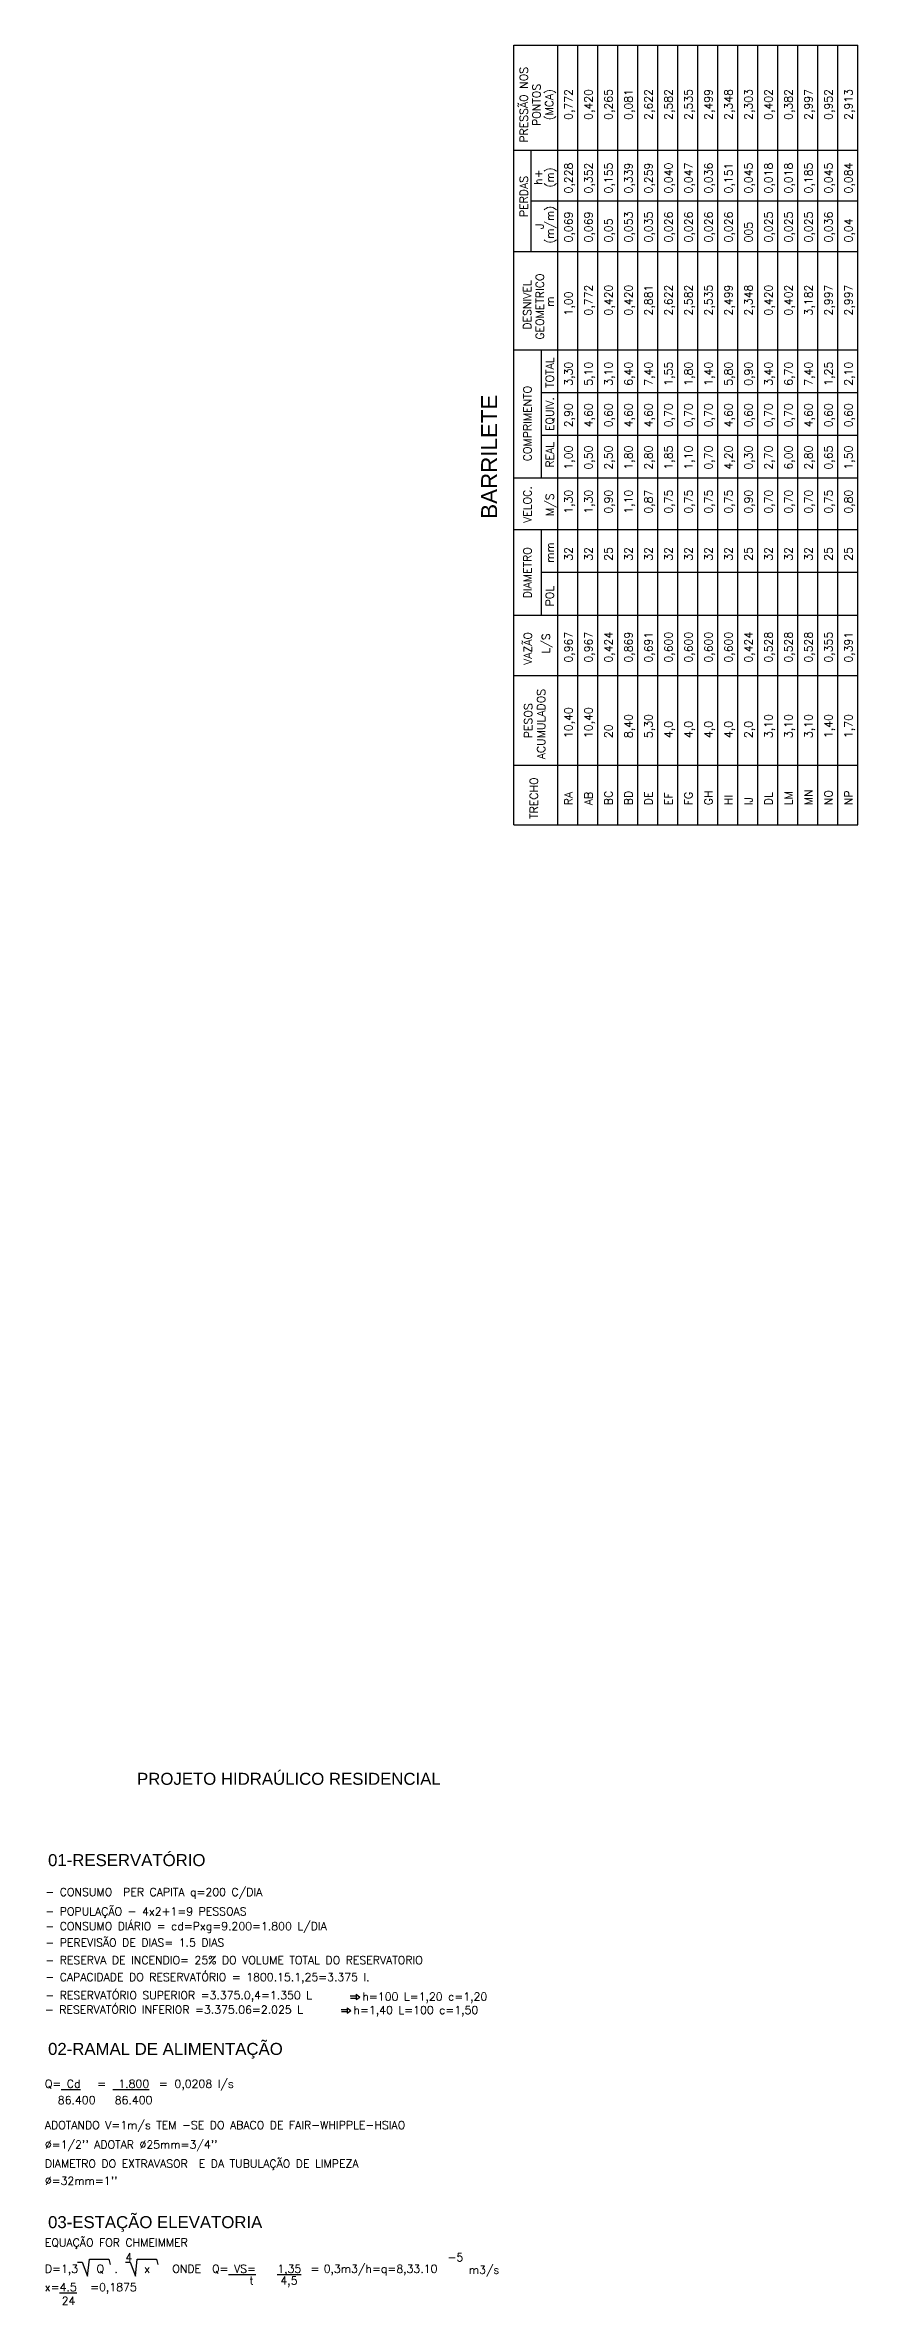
# Model space of a CAD drawing. Extents: x 128 to 467, y 149 to 441.
# Drawn here: x 152.63 to 162.79, y 152.06 to 180.3 of the extents above; entities that cross this region are included whole.
import ezdxf

# ---------------------------------------------------------------- set-up
doc = ezdxf.new("R2010")
doc.units = 0
for name, color, linetype in [('CT', 8, 'CONTINUOUS'), ('L1', 2, 'CONTINUOUS'), ('T1', 3, 'CONTINUOUS')]:
    doc.layers.add(name, color=color, linetype=linetype)
doc.styles.add('ARIAL', font='arial.ttf')
doc.styles.add('STYLE1', font='simplex.shx')

msp = doc.modelspace()

# ---------------------------------------------------------------- linework, layer by layer
at = {"layer": 'CT'}
for p, q in [((156.445, 155.919), (156.52, 155.919)), ((156.52, 155.94), (156.52, 155.873)), ((156.52, 155.94), (156.563, 155.905)), ((156.52, 155.873), (156.563, 155.905)), ((156.333, 155.751), (156.408, 155.751)), ((156.335, 155.726), (156.408, 155.726)), ((156.408, 155.772), (156.451, 155.737)), ((156.408, 155.772), (156.408, 155.705)), ((156.408, 155.705), (156.451, 155.737)), ((156.447, 155.893), (156.52, 155.893))]:
    msp.add_line(p, q, dxfattribs=at)
at = {"layer": 'L1'}
for p, q in [((158.491, 170.557), (158.491, 180.302)), ((158.491, 180.302), (162.789, 180.302)), ((159.039, 170.557), (159.039, 180.302)), ((159.289, 170.557), (159.289, 180.302)), ((159.539, 170.557), (159.539, 180.302)), ((159.789, 170.557), (159.789, 180.302)), ((160.039, 170.557), (160.039, 180.302)), ((160.289, 170.557), (160.289, 180.302)), ((160.539, 170.557), (160.539, 180.302)), ((160.789, 170.557), (160.789, 180.302)), ((161.039, 170.557), (161.039, 180.302)), ((161.289, 170.557), (161.289, 180.302)), ((161.539, 170.557), (161.539, 180.302)), ((161.789, 170.557), (161.789, 180.302)), ((162.039, 170.557), (162.039, 180.302)), ((162.289, 170.557), (162.289, 180.302)), ((162.539, 170.557), (162.539, 180.302)), ((162.789, 170.557), (162.789, 180.302)), ((158.491, 178.99), (162.789, 178.99)), ((158.706, 177.725), (158.706, 178.99)), ((158.706, 178.358), (162.789, 178.358)), ((158.491, 177.725), (162.789, 177.725)), ((158.491, 177.725), (162.789, 177.725)), ((158.491, 176.495), (162.789, 176.495)), ((158.835, 174.892), (158.835, 176.495)), ((158.835, 175.961), (162.789, 175.961)), ((158.835, 175.427), (162.789, 175.427)), ((158.491, 174.892), (162.789, 174.892)), ((158.625, 174.892), (162.789, 174.892)), ((158.491, 174.247), (162.789, 174.247)), ((158.835, 173.179), (158.835, 174.247)), ((158.835, 173.713), (162.789, 173.713)), ((158.491, 173.179), (162.789, 173.179)), ((158.491, 172.423), (162.789, 172.423)), ((158.491, 171.304), (162.789, 171.304)), ((158.491, 170.557), (162.789, 170.557))]:
    msp.add_line(p, q, dxfattribs=at)
at = {"layer": 'T1'}
for p, q in [((153.037, 152.59), (153.095, 152.59)), ((153.095, 152.59), (153.162, 152.416)), ((153.162, 152.416), (153.185, 152.63)), ((153.185, 152.63), (153.425, 152.63)), ((153.425, 152.63), (153.443, 152.563)), ((153.634, 152.59), (153.692, 152.59)), ((153.692, 152.59), (153.759, 152.416)), ((153.759, 152.416), (153.782, 152.63)), ((153.782, 152.63), (154.022, 152.63)), ((154.022, 152.63), (154.04, 152.563))]:
    msp.add_line(p, q, dxfattribs=at)

# ---------------------------------------------------------------- texts
for s, height, style, p in [('PRESSÃO NOS ', 0.1, 'STYLE1', (158.663, 179.083)), ('PONTOS', 0.1, 'STYLE1', (158.823, 179.292)), ('(MCA)', 0.1, 'STYLE1', (158.983, 179.363)), ('0,772', 0.1, 'STYLE1', (159.223, 179.368)), ('0,420', 0.1, 'STYLE1', (159.473, 179.368)), ('0,265', 0.1, 'STYLE1', (159.723, 179.368)), ('0,081', 0.1, 'STYLE1', (159.973, 179.368)), ('2,622', 0.1, 'STYLE1', (160.223, 179.368)), ('2,582', 0.1, 'STYLE1', (160.473, 179.368)), ('2,535', 0.1, 'STYLE1', (160.723, 179.368)), ('2,499', 0.1, 'STYLE1', (160.973, 179.368)), ('2,348', 0.1, 'STYLE1', (161.223, 179.368)), ('2,303', 0.1, 'STYLE1', (161.473, 179.368)), ('0,402', 0.1, 'STYLE1', (161.723, 179.368)), ('0,382', 0.1, 'STYLE1', (161.973, 179.368)), ('2,997', 0.1, 'STYLE1', (162.223, 179.368)), ('0,952', 0.1, 'STYLE1', (162.473, 179.368)), ('2,913', 0.1, 'STYLE1', (162.723, 179.368)), ('0,228', 0.1, 'STYLE1', (159.223, 178.448)), ('0,352', 0.1, 'STYLE1', (159.473, 178.448)), ('0,155', 0.1, 'STYLE1', (159.723, 178.448)), ('0,339', 0.1, 'STYLE1', (159.973, 178.448)), ('0,259', 0.1, 'STYLE1', (160.223, 178.448)), ('0,040', 0.1, 'STYLE1', (160.473, 178.448)), ('0,047', 0.1, 'STYLE1', (160.723, 178.448)), ('0,036', 0.1, 'STYLE1', (160.973, 178.448)), ('0,151', 0.1, 'STYLE1', (161.223, 178.448)), ('0,045', 0.1, 'STYLE1', (161.473, 178.448)), ('0,018', 0.1, 'STYLE1', (161.723, 178.448)), ('0,018', 0.1, 'STYLE1', (161.973, 178.448)), ('0,185', 0.1, 'STYLE1', (162.223, 178.448)), ('0,045', 0.1, 'STYLE1', (162.473, 178.448)), ('0,084', 0.1, 'STYLE1', (162.723, 178.448)), ('PERDAS', 0.1, 'STYLE1', (158.663, 178.153)), ('h+', 0.1, 'STYLE1', (158.844, 178.556)), ('(m)', 0.1, 'STYLE1', (158.988, 178.524)), ('(m/m)', 0.1, 'STYLE1', (158.988, 177.821)), ('J', 0.1, 'STYLE1', (158.86, 178.003)), ('0,069', 0.1, 'STYLE1', (159.223, 177.836)), ('0,069', 0.1, 'STYLE1', (159.473, 177.836)), ('0,05', 0.1, 'STYLE1', (159.723, 177.836)), ('0,053', 0.1, 'STYLE1', (159.973, 177.836)), ('0,035', 0.1, 'STYLE1', (160.223, 177.836)), ('0,026', 0.1, 'STYLE1', (160.473, 177.836)), ('0,026', 0.1, 'STYLE1', (160.723, 177.836)), ('0,026', 0.1, 'STYLE1', (160.973, 177.836)), ('0,026', 0.1, 'STYLE1', (161.223, 177.836)), ('005', 0.1, 'STYLE1', (161.473, 177.836)), ('0,025', 0.1, 'STYLE1', (161.723, 177.836)), ('0,025', 0.1, 'STYLE1', (161.973, 177.836)), ('0,025', 0.1, 'STYLE1', (162.223, 177.836)), ('0,036', 0.1, 'STYLE1', (162.473, 177.836)), ('0,04', 0.1, 'STYLE1', (162.723, 177.836)), ('GEOMETRICO', 0.1, 'STYLE1', (158.865, 176.621)), ('DESNIVEL ', 0.1, 'STYLE1', (158.708, 176.746)), ('m', 0.1, 'STYLE1', (158.988, 177.031)), ('1,00', 0.1, 'STYLE1', (159.223, 176.923)), ('0,772', 0.1, 'STYLE1', (159.473, 176.923)), ('0,420', 0.1, 'STYLE1', (159.723, 176.923)), ('0,420', 0.1, 'STYLE1', (159.973, 176.923)), ('2,881', 0.1, 'STYLE1', (160.223, 176.923)), ('2,622', 0.1, 'STYLE1', (160.473, 176.923)), ('2,582', 0.1, 'STYLE1', (160.723, 176.923)), ('2,535', 0.1, 'STYLE1', (160.973, 176.923)), ('2,499', 0.1, 'STYLE1', (161.223, 176.923)), ('2,348', 0.1, 'STYLE1', (161.473, 176.923)), ('0,420', 0.1, 'STYLE1', (161.723, 176.923)), ('0,402', 0.1, 'STYLE1', (161.973, 176.923)), ('3,182', 0.1, 'STYLE1', (162.223, 176.923)), ('2,997', 0.1, 'STYLE1', (162.473, 176.923)), ('2,997', 0.1, 'STYLE1', (162.723, 176.923)), ('TOTAL', 0.1, 'STYLE1', (158.988, 176.018)), ('3,30', 0.1, 'STYLE1', (159.223, 176.045)), ('5,10', 0.1, 'STYLE1', (159.473, 176.045)), ('3,10', 0.1, 'STYLE1', (159.723, 176.045)), ('6,40', 0.1, 'STYLE1', (159.973, 176.045)), ('7,40', 0.1, 'STYLE1', (160.223, 176.045)), ('1,55', 0.1, 'STYLE1', (160.473, 176.045)), ('1,80', 0.1, 'STYLE1', (160.723, 176.045)), ('1,40', 0.1, 'STYLE1', (160.973, 176.045)), ('5,80', 0.1, 'STYLE1', (161.223, 176.045)), ('0,90', 0.1, 'STYLE1', (161.473, 176.045)), ('3,40', 0.1, 'STYLE1', (161.723, 176.045)), ('6,70', 0.1, 'STYLE1', (161.973, 176.045)), ('7,40', 0.1, 'STYLE1', (162.223, 176.045)), ('1,25', 0.1, 'STYLE1', (162.473, 176.045)), ('2,10', 0.1, 'STYLE1', (162.723, 176.045)), ('COMPRIMENTO', 0.1, 'STYLE1', (158.709, 175.101)), ('BARRILETE', 0.2, 'ARIAL', (158.281, 174.382)), ('EQUIV.', 0.1, 'STYLE1', (158.988, 175.479)), ('2,90', 0.1, 'STYLE1', (159.223, 175.526)), ('4,60', 0.1, 'STYLE1', (159.473, 175.526)), ('0,60', 0.1, 'STYLE1', (159.723, 175.526)), ('4,60', 0.1, 'STYLE1', (159.973, 175.526)), ('4,60', 0.1, 'STYLE1', (160.223, 175.526)), ('0,70', 0.1, 'STYLE1', (160.473, 175.526)), ('0,70', 0.1, 'STYLE1', (160.723, 175.526)), ('0,70', 0.1, 'STYLE1', (160.973, 175.526)), ('4,60', 0.1, 'STYLE1', (161.223, 175.526)), ('0,60', 0.1, 'STYLE1', (161.473, 175.526)), ('0,70', 0.1, 'STYLE1', (161.723, 175.526)), ('0,70', 0.1, 'STYLE1', (161.973, 175.526)), ('4,60', 0.1, 'STYLE1', (162.223, 175.526)), ('0,60', 0.1, 'STYLE1', (162.473, 175.526)), ('0,60', 0.1, 'STYLE1', (162.723, 175.526)), ('REAL', 0.1, 'STYLE1', (158.988, 175.021)), ('1,00', 0.1, 'STYLE1', (159.223, 174.997)), ('0,50', 0.1, 'STYLE1', (159.473, 174.997)), ('2,50', 0.1, 'STYLE1', (159.723, 174.997)), ('1,80', 0.1, 'STYLE1', (159.973, 174.997)), ('2,80', 0.1, 'STYLE1', (160.223, 174.997)), ('1,85', 0.1, 'STYLE1', (160.473, 174.997)), ('1,10', 0.1, 'STYLE1', (160.723, 174.997)), ('0,70', 0.1, 'STYLE1', (160.973, 174.997)), ('4,20', 0.1, 'STYLE1', (161.223, 174.997)), ('0,30', 0.1, 'STYLE1', (161.473, 174.997)), ('2,70', 0.1, 'STYLE1', (161.723, 174.997)), ('6,00', 0.1, 'STYLE1', (161.973, 174.997)), ('2,80', 0.1, 'STYLE1', (162.223, 174.997)), ('0,65', 0.1, 'STYLE1', (162.473, 174.997)), ('1,50', 0.1, 'STYLE1', (162.723, 174.997)), ('VELOC.', 0.1, 'STYLE1', (158.709, 174.33)), ('M/S', 0.1, 'STYLE1', (158.988, 174.416)), ('1,30', 0.1, 'STYLE1', (159.223, 174.446)), ('1,30', 0.1, 'STYLE1', (159.473, 174.446)), ('0,90', 0.1, 'STYLE1', (159.723, 174.446)), ('1,10', 0.1, 'STYLE1', (159.973, 174.446)), ('0,87', 0.1, 'STYLE1', (160.223, 174.446)), ('0,75', 0.1, 'STYLE1', (160.473, 174.446)), ('0,75', 0.1, 'STYLE1', (160.723, 174.446)), ('0,75', 0.1, 'STYLE1', (160.973, 174.446)), ('0,75', 0.1, 'STYLE1', (161.223, 174.446)), ('0,90', 0.1, 'STYLE1', (161.473, 174.446)), ('0,70', 0.1, 'STYLE1', (161.723, 174.446)), ('0,70', 0.1, 'STYLE1', (161.973, 174.446)), ('0,70', 0.1, 'STYLE1', (162.223, 174.446)), ('0,75', 0.1, 'STYLE1', (162.473, 174.446)), ('0,80', 0.1, 'STYLE1', (162.723, 174.446)), ('DIAMETRO', 0.1, 'STYLE1', (158.709, 173.388)), ('mm', 0.1, 'STYLE1', (158.988, 173.831)), ('32', 0.1, 'STYLE1', (159.223, 173.857)), ('32', 0.1, 'STYLE1', (159.473, 173.857)), ('25', 0.1, 'STYLE1', (159.723, 173.857)), ('32', 0.1, 'STYLE1', (159.973, 173.857)), ('32', 0.1, 'STYLE1', (160.223, 173.857)), ('32', 0.1, 'STYLE1', (160.473, 173.857)), ('32', 0.1, 'STYLE1', (160.723, 173.857)), ('32', 0.1, 'STYLE1', (160.973, 173.857)), ('32', 0.1, 'STYLE1', (161.223, 173.857)), ('25', 0.1, 'STYLE1', (161.473, 173.857)), ('32', 0.1, 'STYLE1', (161.723, 173.857)), ('32', 0.1, 'STYLE1', (161.973, 173.857)), ('32', 0.1, 'STYLE1', (162.223, 173.857)), ('25', 0.1, 'STYLE1', (162.473, 173.857)), ('25', 0.1, 'STYLE1', (162.723, 173.857)), ('POL', 0.1, 'STYLE1', (158.988, 173.287)), ('VAZÃO', 0.1, 'STYLE1', (158.714, 172.556)), ('L/S', 0.1, 'STYLE1', (158.941, 172.697)), ('0,967', 0.1, 'STYLE1', (159.223, 172.584)), ('0,967', 0.1, 'STYLE1', (159.473, 172.584)), ('0,424', 0.1, 'STYLE1', (159.723, 172.584)), ('0,869', 0.1, 'STYLE1', (159.973, 172.584)), ('0,691', 0.1, 'STYLE1', (160.223, 172.584)), ('0,600', 0.1, 'STYLE1', (160.473, 172.584)), ('0,600', 0.1, 'STYLE1', (160.723, 172.584)), ('0,600', 0.1, 'STYLE1', (160.973, 172.584)), ('0,600', 0.1, 'STYLE1', (161.223, 172.584)), ('0,424', 0.1, 'STYLE1', (161.473, 172.584)), ('0,528', 0.1, 'STYLE1', (161.723, 172.584)), ('0,528', 0.1, 'STYLE1', (161.973, 172.584)), ('0,528', 0.1, 'STYLE1', (162.223, 172.584)), ('0,355', 0.1, 'STYLE1', (162.473, 172.584)), ('0,391', 0.1, 'STYLE1', (162.723, 172.584)), ('PESOS', 0.1, 'STYLE1', (158.719, 171.639)), ('ACUMULADOS', 0.1, 'STYLE1', (158.88, 171.377)), ('10,40', 0.1, 'STYLE1', (159.223, 171.641)), ('10,40', 0.1, 'STYLE1', (159.473, 171.641)), ('20', 0.1, 'STYLE1', (159.723, 171.641)), ('8,40', 0.1, 'STYLE1', (159.973, 171.641)), ('5,30', 0.1, 'STYLE1', (160.223, 171.641)), ('4,0', 0.1, 'STYLE1', (160.473, 171.641)), ('4,0', 0.1, 'STYLE1', (160.723, 171.641)), ('4,0', 0.1, 'STYLE1', (160.973, 171.641)), ('4,0', 0.1, 'STYLE1', (161.223, 171.641)), ('2,0', 0.1, 'STYLE1', (161.473, 171.641)), ('3,10', 0.1, 'STYLE1', (161.723, 171.641)), ('3,10', 0.1, 'STYLE1', (161.973, 171.641)), ('3,10', 0.1, 'STYLE1', (162.223, 171.641)), ('1,40', 0.1, 'STYLE1', (162.473, 171.641)), ('1,70', 0.1, 'STYLE1', (162.723, 171.641)), ('TRECHO', 0.1, 'STYLE1', (158.79, 170.631)), ('RA', 0.1, 'STYLE1', (159.223, 170.802)), ('AB', 0.1, 'STYLE1', (159.473, 170.802)), ('BC', 0.1, 'STYLE1', (159.723, 170.802)), ('BD', 0.1, 'STYLE1', (159.973, 170.802)), ('DE', 0.1, 'STYLE1', (160.223, 170.802)), ('EF', 0.1, 'STYLE1', (160.473, 170.802)), ('FG', 0.1, 'STYLE1', (160.723, 170.802)), ('GH', 0.1, 'STYLE1', (160.973, 170.802)), ('HI', 0.1, 'STYLE1', (161.223, 170.802)), ('IJ', 0.1, 'STYLE1', (161.473, 170.802)), ('DL', 0.1, 'STYLE1', (161.723, 170.802)), ('LM', 0.1, 'STYLE1', (161.973, 170.802)), ('MN', 0.1, 'STYLE1', (162.223, 170.802)), ('NO', 0.1, 'STYLE1', (162.473, 170.802)), ('NP', 0.1, 'STYLE1', (162.723, 170.802))]:
    msp.add_text(s, height=height, rotation=90, dxfattribs=dict(at, style=style)).set_placement(p)
for s, height, style, p in [('PROJETO HIDRAÚLICO RESIDENCIAL', 0.15, 'ARIAL', (153.78, 158.558)), ('01-RESERVATÓRIO', 0.15, 'ARIAL', (152.667, 157.542)), ('- CONSUMO  PER CAPITA q=200 C/DIA', 0.1, 'STYLE1', (152.633, 157.168)), ('- POPULAÇÃO - 4x2+1=9 PESSOAS', 0.1, 'STYLE1', (152.633, 156.926)), ('- CONSUMO DIÁRIO = cd=Pxg=9.200=1.800 L/DIA', 0.1, 'STYLE1', (152.633, 156.741)), ('- PEREVISÃO DE DIAS= 1.5 DIAS', 0.1, 'STYLE1', (152.633, 156.536)), ('- RESERVA DE INCENDIO= 25% DO VOLUME TOTAL DO RESERVATORIO', 0.1, 'STYLE1', (152.633, 156.316)), ('- CAPACIDADE DO RESERVATÓRIO = 1800.15.1,25=3.375 l.', 0.1, 'STYLE1', (152.633, 156.105)), ('- RESERVATÓRIO SUPERIOR =3.375.0,4=1.350 L', 0.1, 'STYLE1', (152.633, 155.878)), ('h=100 L=1,20 c=1,20', 0.1, 'STYLE1', (156.597, 155.861)), ('- RESERVATÓRIO INFERIOR =3.375.06=2.025 L', 0.1, 'STYLE1', (152.627, 155.698)), ('h=1,40 L=100 c=1,50', 0.1, 'STYLE1', (156.485, 155.693)), ('02-RAMAL DE ALIMENTAÇÃO', 0.15, 'ARIAL', (152.667, 155.182)), ('Q=%%U Cd', 0.1, 'STYLE1', (152.627, 154.771)), ('=', 0.1, 'STYLE1', (153.282, 154.771)), ('%%U 1.800', 0.1, 'STYLE1', (153.477, 154.771)), ('=', 0.1, 'STYLE1', (154.052, 154.771)), ('0,0208 l/s', 0.1, 'STYLE1', (154.247, 154.771)), ('86.400', 0.1, 'STYLE1', (152.789, 154.567)), ('86.400', 0.1, 'STYLE1', (153.5, 154.567)), ('ADOTANDO V=1m/s TEM -SE DO ABACO DE FAIR-WHIPPLE-HSIAO', 0.1, 'STYLE1', (152.627, 154.255)), ("%%C=1/2'' ADOTAR %%C25mm=3/4''", 0.1, 'STYLE1', (152.627, 154.011)), ("%%C=32mm=1''", 0.1, 'STYLE1', (152.627, 153.559)), ('DIAMETRO DO EXTRAVASOR  E DA TUBULAÇÃO DE LIMPEZA', 0.1, 'STYLE1', (152.627, 153.773)), ('03-ESTAÇÃO ELEVATORIA', 0.15, 'ARIAL', (152.667, 153.017)), ('EQUAÇÃO FOR CHMEIMMER', 0.1, 'STYLE1', (152.627, 152.787)), ('D=1,3', 0.1, 'STYLE1', (152.627, 152.459)), ('Q  ', 0.1, 'STYLE1', (153.273, 152.459)), ('4', 0.1, 'STYLE1', (153.633, 152.602)), ('x', 0.1, 'STYLE1', (153.87, 152.459)), ('ONDE  Q=%%U VS=', 0.1, 'STYLE1', (154.22, 152.459)), ('%%U1,35', 0.1, 'STYLE1', (155.533, 152.459)), ('=', 0.1, 'STYLE1', (155.948, 152.459)), ('0,3m3/h=q=8,33.10', 0.1, 'STYLE1', (156.112, 152.459)), ('-5', 0.1, 'STYLE1', (157.66, 152.602)), ('m3/s', 0.1, 'STYLE1', (157.927, 152.447)), ('x=%%u4.5', 0.1, 'STYLE1', (152.627, 152.229)), ('=0,1875', 0.1, 'STYLE1', (153.193, 152.229)), ('.', 0.1, 'STYLE1', (153.496, 152.459)), ('t', 0.1, 'STYLE1', (155.185, 152.311)), ('4,5', 0.1, 'STYLE1', (155.571, 152.311)), ('24', 0.1, 'STYLE1', (152.837, 152.059))]:
    msp.add_text(s, height=height, dxfattribs=dict(at, style=style)).set_placement(p)

doc.saveas('drawing.dxf')
